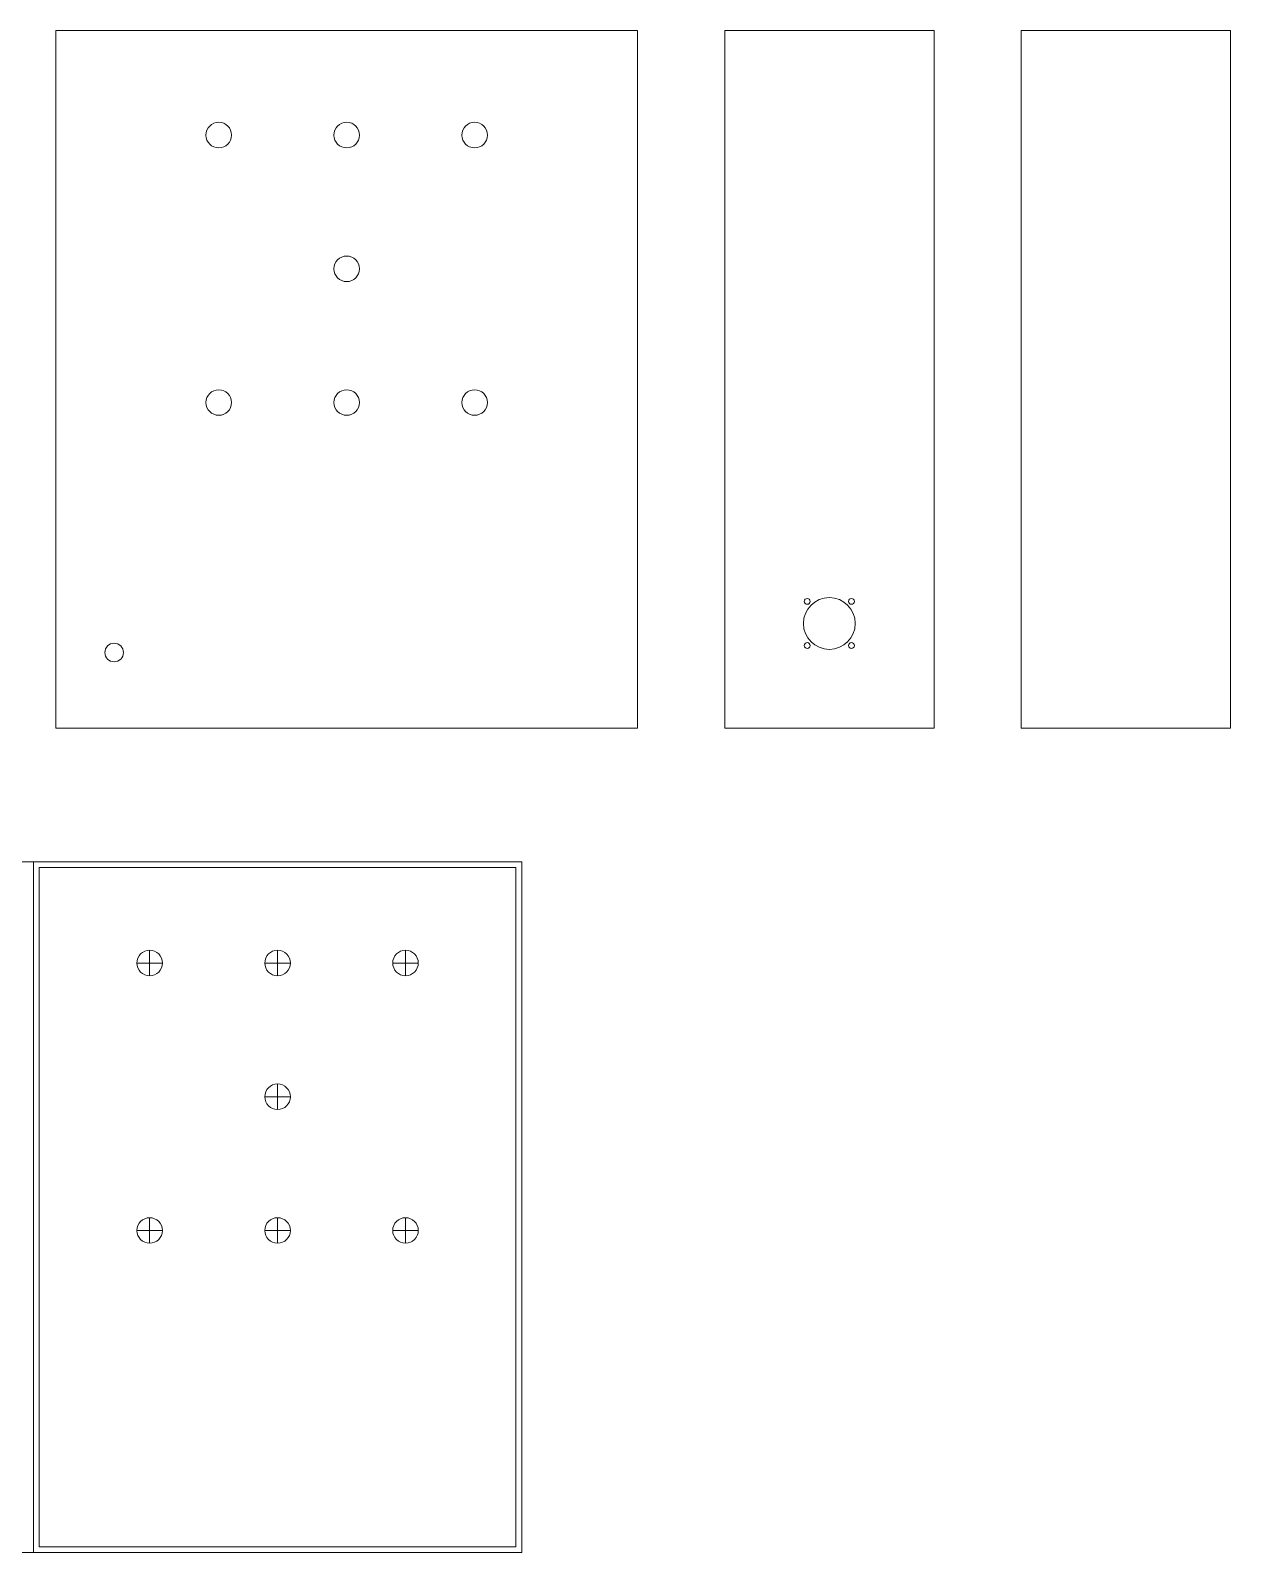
# Model space of a CAD drawing. Header units: millimetres. Extents: x 1937 to 4749, y 83 to 1608.
# Drawn here: x 3717 to 4749, y 83 to 1392 of the extents above; entities that cross this region are included whole.
import ezdxf

# ---------------------------------------------------------------- set-up
doc = ezdxf.new("R2010")
doc.units = ezdxf.units.MM
doc.layers.get('0').update_dxf_attribs({"lineweight": 0})
doc.layers.add('Box Panel', color=7, linetype='Continuous', lineweight=0)

msp = doc.modelspace()

# ---------------------------------------------------------------- linework, layer by layer
for p, q in [((3808.829, 589.945), (3830.829, 589.945)), ((3819.829, 600.945), (3819.829, 578.945)), ((3918.829, 589.945), (3940.829, 589.945)), ((3929.829, 600.945), (3929.829, 578.945)), ((4028.829, 589.945), (4050.829, 589.945)), ((4039.829, 600.945), (4039.829, 578.945)), ((3929.829, 485.945), (3929.829, 463.945)), ((3918.829, 474.945), (3940.829, 474.945)), ((3819.829, 370.945), (3819.829, 348.945)), ((3929.829, 370.945), (3929.829, 348.945)), ((4039.829, 370.945), (4039.829, 348.945)), ((3808.829, 359.945), (3830.829, 359.945)), ((3918.829, 359.945), (3940.829, 359.945)), ((4028.829, 359.945), (4050.829, 359.945))]:
    msp.add_line(p, q)
for points in [[(4314.278, 1391.945), (4494.278, 1391.945), (4494.278, 791.945), (4314.278, 791.945)], [(4569.278, 1391.945), (4749.278, 1391.945), (4749.278, 791.945), (4569.278, 791.945)], [(3299.829, 676.945), (3719.829, 676.945), (3719.829, 82.945), (3299.829, 82.945)], [(3719.829, 676.945), (4139.829, 676.945), (4139.829, 82.945), (3719.829, 82.945)], [(3724.829, 671.945), (4134.829, 671.945), (4134.829, 87.945), (3724.829, 87.945)]]:
    msp.add_lwpolyline(points, close=True)
for centre, radius in [((3989.278, 1186.945), 11), ((4404.278, 881.945), 22.25), ((4385.278, 900.945), 2.5), ((4423.278, 900.945), 2.5), ((3789.278, 856.945), 8), ((4385.278, 862.945), 2.5), ((4423.278, 862.945), 2.5), ((3929.829, 474.945), 11)]:
    msp.add_circle(centre, radius)
at = {"layer": 'Box Panel'}
msp.add_lwpolyline([(3739.278, 1391.945), (4239.278, 1391.945), (4239.278, 791.945), (3739.278, 791.945)], close=True, dxfattribs=at)
for centre in [(3879.278, 1301.945), (3989.278, 1301.945), (4099.278, 1301.945), (3879.278, 1071.945), (3989.278, 1071.945), (4099.278, 1071.945), (3819.829, 589.945), (3929.829, 589.945), (4039.829, 589.945), (3819.829, 359.945), (3929.829, 359.945), (4039.829, 359.945)]:
    msp.add_circle(centre, 11, dxfattribs=at)

doc.saveas('drawing.dxf')
